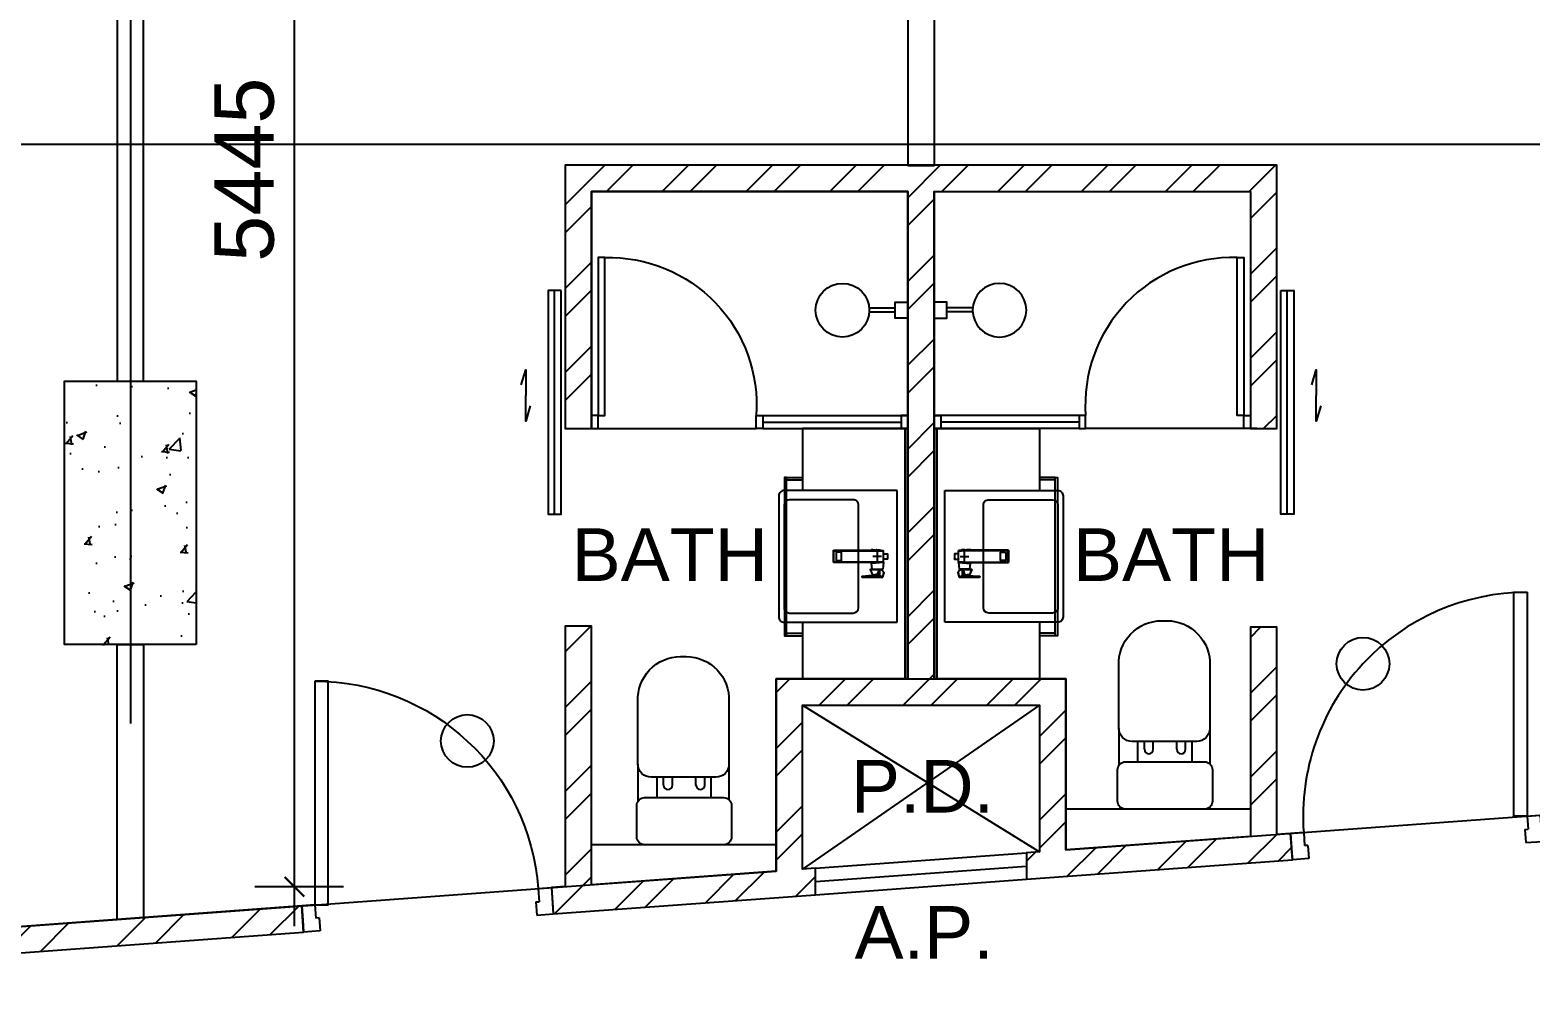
# Model space of a CAD drawing. Header units: millimetres. Extents: x -1214 to 71105, y 7230 to 56309.
# Drawn here: x 27619 to 33315, y 32234 to 35883 of the extents above; entities that cross this region are included whole.
import ezdxf
from ezdxf.enums import TextEntityAlignment as Align

# ---------------------------------------------------------------- set-up
doc = ezdxf.new("R2010")
doc.units = ezdxf.units.MM
doc.header["$MEASUREMENT"] = 0
doc.linetypes.add('CENTERX2', pattern=[101.6, 63.5, -12.7, 12.7, -12.7])
doc.layers.get('0').update_dxf_attribs({"color": 8})
doc.layers.get('Defpoints').update_dxf_attribs({"color": 8})
for name, color, linetype in [('Default', 8, 'Continuous'), ('Door', 8, 'Continuous'), ('Dry Wall', 8, 'Continuous'), ('FSD', 8, 'Continuous'), ('GBP A.P.', 8, 'Continuous'), ('GBP Dim', 8, 'Continuous'), ('GBP Text 200', 8, 'Continuous'), ('grid', 8, 'CENTERX2'), ('hatch', 8, 'Continuous'), ('LP-Furn built-in', 8, 'Continuous'), ('LP-Furn built-in 2', 8, 'Continuous'), ('LP-Sanitary', 8, 'Continuous'), ('LP-WC', 8, 'Continuous'), ('PD', 8, 'Continuous'), ('PD DOOR', 8, 'Continuous'), ('TEXT', 8, 'Continuous'), ('WALL-NEW', 8, 'Continuous'), ('WALL-STRUCTURE', 8, 'Continuous'), ('zzz-room mix', 8, 'Continuous')]:
    doc.layers.add(name, color=color, linetype=linetype)
doc.layers.add('LP-Nonplot', color=8, linetype='Continuous', plot=False)
doc.styles.add('BH', font='arial.ttf')
doc.dimstyles.new('200 GBP', dxfattribs={"dimscale": 1.5, "dimtxt": 150, "dimasz": 50, "dimexe": 100, "dimexo": 50, "dimgap": 50, "dimtad": 1, "dimdec": 0, "dimzin": 0, "dimdsep": 46, "dimtxsty": 'BH', "dimblk": 'ARCHTICK', "dimcen": 0.09, "dimdle": 100, "dimclrd": 9, "dimclre": 9, "dimclrt": 1, "dimadec": 0, "dimazin": 0, "dimtfac": 1, "dimtdec": 0, "dimtix": 1, "dimtmove": 2, "dimatfit": 3, "dimldrblk": 'ARCHTICK', "dimfxl": 300, "dimfxlon": 1, "dimtolj": 1, "dimtzin": 0, "dimarcsym": 0})

# ---------------------------------------------------------------- blocks, each defined once
blk = doc.blocks.new('DR1CR2')
at = {"layer": 'Door'}
for p, q in [((-50, 0), (-50, -50)), ((-50, 0), (0, 0)), ((0, 0), (0, -75)), ((-62.5, -50), (-50, -50)), ((-62.5, -50), (-62.5, -100)), ((-62.5, -100), (0, -100)), ((0, -75), (0, -100))]:
    blk.add_line(p, q, dxfattribs=at)
blk = doc.blocks.new('pln_toilet')
for p, q in [((175.5, -306.5), (175.5, -165.2)), ((-170.1, -306.5), (-170.1, -171.6)), ((-78.2, -226.9), (-78.2, -256.5)), ((-45, -226.9), (-45, -256.5)), ((44.7, -226.9), (44.7, -256.5)), ((77.9, -226.9), (77.9, -256.5))]:
    blk.add_line(p, q)
for points in [[(180, -30), (180, -149.3, -0.414214), (150, -179.3), (-150, -179.3, -0.414214), (-180, -149.3), (-180, -30, -0.414214), (-150, 0), (150, 0, -0.414214)], [(175.5, -306.5), (175.5, -545.1, -0.424695), (14, -715.1), (-7.8, -715.1, -0.423698), (-170.1, -545.1), (-170.1, -306.5, -0.414214), (-120.1, -256.5), (125.5, -256.5, -0.414214)]]:
    blk.add_lwpolyline(points, format="xyb", close=True)
for points in [[(-101.9, -256.5), (-101.9, -179.3)], [(102.9, -179.3), (102.9, -256.5)]]:
    blk.add_lwpolyline(points)
for centre in [(-61.6, -226.9), (61.3, -226.9)]:
    blk.add_arc(centre, 16.6, 0, 180)
blk = doc.blocks.new('SEANNOT_GROUP2')
at = {"layer": 'Default'}
blk.add_line((81.5, 351.1), (81.5, 317.9), dxfattribs=at)
blk = doc.blocks.new('SEANNOT_GROUP3')
at = {"layer": 'Default'}
blk.add_line((99.8, 335.2), (63.8, 335.2), dxfattribs=at)
blk = doc.blocks.new('ghtfdgd')
at = {"layer": 'LP-Sanitary'}
for p, q in [((79214.2, -115039.6), (79218.2, -114994.6)), ((79220.2, -114994.6), (79217.1, -115027.9)), ((79220.2, -114994.6), (79218.2, -114994.6)), ((79218.9, -115183.4), (79220.2, -114994.6)), ((79261.1, -114994.6), (79220.2, -114994.6)), ((79230.7, -114993.6), (79230.7, -114979.6)), ((79231.2, -114979.1), (79250.2, -114979.1)), ((79250.2, -114994.1), (79231.2, -114994.1)), ((79238.9, -114994.1), (79238.9, -114994.6)), ((79242.4, -114994.6), (79242.4, -114994.1)), ((79250.7, -114979.6), (79250.7, -114993.6)), ((79263.2, -114994.6), (79261.1, -114994.6)), ((79261.1, -114994.6), (79262.4, -115183.4)), ((79264.2, -115027.9), (79261.1, -114994.6)), ((79263.2, -114994.6), (79288.7, -114996.6)), ((79263.2, -114994.6), (79267.1, -115039.6)), ((79288.7, -115037.7), (79288.7, -114996.6)), ((79290.7, -115009.4), (79290.7, -115000.9)), ((79317.3, -115002.9), (79318.9, -114997.5)), ((79318.7, -114997.4), (79318.9, -114997.5)), ((79319.3, -114997.6), (79318.9, -114997.4)), ((79318.9, -114997.5), (79319.4, -114997.7)), ((79319.4, -114997.7), (79319.4, -115044.7)), ((79319.8, -115045.3), (79319.8, -114998.3)), ((79217.1, -115027.9), (79214.2, -115039.6)), ((79217.1, -115039.6), (79214.2, -115039.6)), ((79215.7, -115019.1), (79215.7, -115005.6)), ((79215.7, -115005.6), (79217.2, -115005.6)), ((79217.5, -115184.4), (79217.1, -115027.9)), ((79264.2, -115027.9), (79263.8, -115184.4)), ((79264.2, -115027.9), (79267.1, -115039.6)), ((79267.1, -115039.6), (79264.2, -115039.6)), ((79288.7, -115037.7), (79267.1, -115039.6)), ((79290.7, -115009.6), (79290.7, -115009.4)), ((79290.7, -115010.3), (79290.7, -115009.6)), ((79290.7, -115044.4), (79290.7, -115010.3)), ((79290.7, -115044.7), (79290.7, -115044.4)), ((79290.9, -115010.4), (79310.4, -115018.6)), ((79290.9, -115010.4), (79290.9, -115044.5)), ((79290.9, -115044.5), (79310.4, -115036.3)), ((79310.7, -115017.8), (79291, -115009.5)), ((79291, -115009.5), (79291, -115009.5)), ((79291, -115009.5), (79291, -115009.5)), ((79291, -115044.9), (79310.7, -115036.6)), ((79310.4, -115018.6), (79310.5, -115018.7)), ((79310.4, -115036.3), (79310.5, -115036.2)), ((79310.5, -115018.7), (79310.5, -115027.4)), ((79310.5, -115036.2), (79310.5, -115027.4)), ((79310.7, -115017.8), (79314.8, -115009.2)), ((79313.5, -115028.9), (79313.5, -115020.8)), ((79313.5, -115020.8), (79317.3, -115050.9)), ((79313.5, -115028.9), (79313.5, -115036.9)), ((79313.5, -115036.9), (79317.3, -115075.5)), ((79313.5, -115037), (79317.3, -115075.5)), ((79315.2, -115010.7), (79313.6, -115020.4)), ((79313.6, -115020.5), (79313.6, -115020.4)), ((79317.3, -115050.5), (79313.6, -115020.5)), ((79315.2, -115010.7), (79317.3, -115050.4)), ((79318, -115050.2), (79316, -115010.5)), ((79319.4, -115044.7), (79317.3, -115002.9)), ((79317.3, -115050.4), (79317.3, -115050.5)), ((79317.3, -115051.4), (79317.3, -115063.3)), ((79317.7, -115051.6), (79318.9, -115052.3)), ((79317.7, -115063.5), (79317.7, -115051.6)), ((79319.4, -115051), (79318, -115050.2)), ((79318.9, -115074.8), (79318.9, -115052.3)), ((79319.4, -115044.7), (79319.4, -115051)), ((79319.8, -115051.6), (79319.8, -115045.3)), ((79319.8, -115051.9), (79319.8, -115051.6)), ((79319.8, -115051.9), (79319.8, -115074.4)), ((79317.3, -115075.1), (79317.3, -115063.3)), ((79317.7, -115063.5), (79317.7, -115075.4)), ((79317.7, -115075.4), (79318.9, -115074.8)), ((79318, -115076), (79319.3, -115075.3)), ((79319.8, -115074.4), (79319.8, -115074.6)), ((79225, -115154.8), (79225, -115173.1)), ((79255.3, -115153.8), (79226, -115153.8)), ((79255.3, -115154), (79226, -115154)), ((79256.3, -115173.1), (79256.3, -115154.8)), ((79218.9, -115183.4), (79217.5, -115184.4)), ((79217.5, -115184.4), (79263.8, -115184.4)), ((79262.4, -115183.4), (79218.9, -115183.4)), ((79226, -115174.1), (79255.3, -115174.1)), ((79262.4, -115183.4), (79263.8, -115184.4))]:
    blk.add_line(p, q, dxfattribs=at)
for centre, radius, start, end in [((79231.2, -114979.6), 0.5, 90, 180), ((79231.2, -114993.6), 0.5, 180, 270), ((79250.2, -114979.6), 0.5, 0, 90), ((79250.2, -114993.6), 0.5, 270, 0), ((79280.3, -115017.1), 20, 56.8024, 65.1654), ((79290.9, -115000.9), 0.2, 127.8526, 180), ((79511, -115282.7), 357.7, 125.8498, 127.9825), ((79530.3, -115308.3), 389.7, 125.9264, 127.8836), ((79301.7, -114992.9), 0.28, 69.6864, 135.2011), ((79318.5, -114997.9), 0.689, 55.9542, 80.1325), ((79319, -114998.3), 0.8, 0.0065, 61.4767), ((79240.7, -115019.1), 25, 180, 185.7425), ((79280.3, -115017.1), 20, 294.8346, 301.6128), ((79290.9, -115044.7), 0.2, 180.014, 293.047), ((79234, -109870), 5139.5, 270.6358, 270.8997), ((79227.2, -108854.2), 6155.7, 270.59451, 270.81562), ((79288.3, -115009.7), 2.67, 3.1953, 9.3367), ((79319.7, -114996.5), 23.1, 247.1252, 247.4995), ((79339.3, -115104.4), 73.6, 112.7571, 112.8748), ((79312.3, -115020.9), 1.23, 6.0946, 11.5159), ((79308.7, -115037.4), 4.84, 5.245, 7.1928), ((79310.7, -115037.3), 2.83, 5.6454, 8.8147), ((79314, -115009.4), 0.822, 12.8215, 37.3786), ((79314.7, -115011.5), 2.53, 77.4972, 90.7881), ((79315.1, -115009.5), 0.509, 38.0096, 78.4052), ((84763.2, -116562.2), 5664.7, 164.0221, 164.0885), ((79313.8, -115010.5), 2.18, 358.6743, 36.2852), ((79317.8, -115050.7), 0.54, 62.2217, 149.6873), ((79305.3, -115051.3), 11.9, 359.6229, 2.1624), ((79315.7, -115050), 2.38, 342.3129, 353.972), ((79317.3, -115050.2), 0.738, 359.2113, 2.9985), ((79319.1, -115051.6), 0.688, 1.5121, 63.734), ((79313.2, -115075.2), 4.12, 356.1198, 1.3814), ((79317.8, -115075.5), 0.494, 177.6992, 295.8531), ((79318.6, -115075.3), 0.938, 181.0891, 220.2205), ((79319, -115074.6), 0.786, 294.1963, 0.4917)]:
    blk.add_arc(centre, radius, start, end, dxfattribs=at)
for centre, major_axis, ratio, start_param, end_param in [((79290.9, -115000.9), (0.2, 0), 0.870233, 1.308042, 3.141593), ((79290.9, -115000.9), (0.123, -0.158), 0.834595, 2.099205, 3.141593), ((79290.9, -115000.9), (0.123, -0.158), 0.834595, 3.141593, 3.165459), ((79301.6, -114992.9), (0.117, -0.162), 0.844851, 2.109561, 3.167674), ((79318.4, -114998), (-0.211, -0.772), 0.117484, 2.694436, 3.141054), ((79318.5, -114998.1), (-0.382, -0.703), 0.237912, 2.705017, 3.14394), ((79319, -114998.3), (-0.382, -0.703), 0.237912, 2.705017, 3.141091), ((79319, -114998.3), (-0.8, 0), 0.876594, 3.141494, 4.164132), ((79290.9, -115009.4), (0.2, 0), 0.870251, 1.333095, 3.141593), ((79290.9, -115010.3), (0.2, 0), 0.5, 3.141593, 4.712389), ((79290.9, -115044.4), (0.2, 0), 0.5, 3.141593, 4.712389), ((79290.9, -115010), (0.077, 0.836), 0.04975, 4.217846, 5.325586), ((79290.9, -115044.1), (-0.077, 0.836), 0.04975, 2.065339, 3.17308), ((79310.4, -115018.2), (-0.311, -0.737), 0.21898, 1.092037, 2.210933), ((79310.4, -115035.9), (-0.311, 0.737), 0.21898, 2.049556, 3.141593), ((79310.5, -115018.3), (-0.309, -0.738), 0.217421, 1.09135, 2.210755), ((79310.5, -115035.8), (-0.309, 0.738), 0.217421, 2.050243, 3.169648), ((79310.4, -115035.9), (-0.311, 0.737), 0.21898, 3.141593, 3.168451), ((79314.3, -115020.6), (-0.782, -0.167), 0.921627, 5.682069, 6.099643), ((79314.3, -115020.8), (-0.794, -0.099), 0.898005, 5.760928, 6.175764), ((79314.3, -115036.7), (0.793, 0.106), 0.789486, 3.026004, 3.133916), ((79314.3, -115036.9), (0.796, 0.077), 0.827125, 3.057559, 3.141593), ((79315.1, -115009.6), (0.173, 0.708), 0.018166, 0.444134, 0.918054), ((79315.3, -115009.6), (0.412, 0.321), 0.549065, 0.513637, 1.195391), ((79315.7, -115010.9), (-0.499, -0.026), 0.868619, 4.118709, 5.82428), ((79316.8, -115003.6), (0.961, -0.275), 0.902908, 1.271288, 1.565184), ((79317.8, -115050.6), (-0.5, -0.016), 0.857677, 4.139605, 5.842177), ((79317.8, -115050.9), (-0.5, -0.02), 0.273668, 4.356492, 6.23412), ((79319, -115045.3), (-0.8, 0), 0.876594, 3.141494, 4.164132), ((79317.8, -115063.3), (-0.5, 0), 0.5, 0.054498, 1.448623), ((79317.8, -115075.5), (-0.494, 0.079), 0.969108, 0.192451, 2.070079), ((79226, -115154.8), (-1, 0), 0.992546, 4.712389, 6.283185), ((79226, -115154.9), (1, 0), 0.890286, 1.570796, 3.141593), ((79255.3, -115154.8), (-1, 0), 0.992546, 3.141593, 4.712389), ((79255.3, -115154.9), (1, 0), 0.890286, 0, 1.570796), ((79226, -115173.1), (1, 0), 0.992546, 3.141593, 4.712389), ((79255.3, -115173.1), (1, 0), 0.992546, 4.712389, 6.283185)]:
    blk.add_ellipse(centre, major_axis=major_axis, ratio=ratio, start_param=start_param, end_param=end_param, dxfattribs=at)
for points, knots in [([(79291, -115000.7), (79291, -115000.8), (79291, -115000.8), (79291, -115000.9), (79291, -115001.2), (79291, -115001.4), (79291, -115001.7), (79291, -115002.7), (79291, -115003.8), (79291, -115004.8), (79291, -115006.3), (79291, -115007.8), (79291, -115009.2)], [0, 0, 0, 0, 0.02306, 0.02306, 0.02306, 0.115301, 0.115301, 0.115301, 0.484264, 0.484264, 0.484264, 1, 1, 1, 1]), ([(79301.6, -114992.7), (79301.9, -114992.8), (79302.2, -114992.9), (79302.5, -114993), (79305, -114993.6), (79307.5, -114994.3), (79310.1, -114995), (79312.9, -114995.8), (79315.8, -114996.6), (79318.7, -114997.4)], [0, 0, 0, 0, 0.051688, 0.051688, 0.051688, 0.494848, 0.494848, 0.494848, 1, 1, 1, 1]), ([(79318.7, -114997.4), (79318.6, -114997.5), (79318.6, -114997.7), (79318.5, -114997.9), (79318.2, -114999), (79317.9, -115000.1), (79317.5, -115001.2), (79317.4, -115001.7), (79317.2, -115002.2), (79317.1, -115002.7)], [0, 0, 0, 0, 0.095324, 0.095324, 0.095324, 0.707603, 0.707603, 0.707603, 1, 1, 1, 1]), ([(79291, -115009.5), (79291, -115009.5), (79290.9, -115009.5), (79290.8, -115009.6), (79290.7, -115009.6), (79290.7, -115009.6)], [0, 0, 0, 0, 0.5, 0.5, 1, 1, 1, 1]), ([(79310.5, -115018.7), (79310.9, -115018.8), (79311.2, -115019), (79311.9, -115019.4), (79312.2, -115019.7), (79312.8, -115020.1), (79313, -115020.3), (79313.4, -115020.5), (79313.5, -115020.5), (79313.5, -115020.7)], [0, 0, 0, 0, 0.25, 0.25, 0.5, 0.5, 0.75, 0.75, 1, 1, 1, 1]), ([(79310.5, -115036.2), (79310.9, -115036.1), (79311.2, -115035.9), (79311.9, -115035.6), (79312.2, -115035.5), (79312.8, -115035.6), (79313, -115035.7), (79313.4, -115036.2), (79313.5, -115036.5), (79313.5, -115036.8)], [0, 0, 0, 0, 0.25, 0.25, 0.5, 0.5, 0.75, 0.75, 1, 1, 1, 1]), ([(79313.6, -115020.4), (79313.5, -115020.2), (79313.5, -115020), (79313.3, -115019.6), (79313.2, -115019.3), (79312.7, -115018.8), (79312.3, -115018.6), (79311.6, -115018.2), (79311.2, -115018), (79310.8, -115017.9)], [0, 0, 0, 0, 0.25, 0.25, 0.5, 0.5, 0.75, 0.75, 1, 1, 1, 1]), ([(79310.8, -115036.5), (79311, -115036.5), (79311.3, -115036.3), (79311.8, -115036.2), (79312.2, -115036.1), (79312.5, -115036), (79312.8, -115036), (79313, -115036), (79313.1, -115036.1), (79313.2, -115036.2), (79313.4, -115036.3), (79313.5, -115036.6), (79313.5, -115036.7), (79313.5, -115036.8)], [0, 0, 0, 0, 0.124812, 0.2213171, 0.3092796, 0.3899271, 0.4711589, 0.5451559, 0.6166529, 0.6889172, 0.7974179, 0.8896188, 0.9816515, 0.9816515, 0.9816515, 0.9816515]), ([(79314.8, -115009.2), (79314.8, -115009.2), (79314.9, -115009.2), (79314.9, -115009.2), (79315, -115009.2), (79315, -115009.2), (79315.1, -115009.2), (79315.2, -115009.2)], [0, 0, 0, 0, 0.25, 0.25, 0.5, 0.5, 1, 1, 1, 1]), ([(79317.1, -115002.7), (79317, -115003), (79316.9, -115003.3), (79316.8, -115003.6), (79316.5, -115004.7), (79316.2, -115005.8), (79315.9, -115006.9), (79315.7, -115007.6), (79315.4, -115008.3), (79315.2, -115009)], [0, 0, 0, 0, 0.131954, 0.131954, 0.131954, 0.659772, 0.659772, 0.659772, 1, 1, 1, 1]), ([(79315.2, -115009.2), (79315.2, -115009.2), (79315.2, -115009.2), (79315.2, -115009.2), (79315.2, -115009.2), (79315.2, -115009.2)], [0, 0, 0, 0, 0.5, 0.5, 1, 1, 1, 1]), ([(79315.2, -115009.2), (79315.3, -115009.3), (79315.3, -115009.4), (79315.3, -115009.5), (79315.3, -115009.6), (79315.3, -115009.8), (79315.3, -115009.8), (79315.3, -115009.9), (79315.3, -115010), (79315.2, -115010.2), (79315.2, -115010.3), (79315.2, -115010.5), (79315.2, -115010.6), (79315.2, -115010.7)], [0, 0, 0, 0, 0.125, 0.125, 0.25, 0.25, 0.375, 0.375, 0.5, 0.5, 0.75, 0.75, 1, 1, 1, 1]), ([(79317.3, -115050.5), (79317.3, -115050.5), (79317.3, -115050.5), (79317.3, -115050.6), (79317.3, -115050.6), (79317.3, -115050.7), (79317.3, -115050.8), (79317.3, -115050.9)], [0, 0, 0, 0, 0.25, 0.25, 0.5, 0.5, 1, 1, 1, 1]), ([(79317.3, -115051.4), (79317.3, -115051.5), (79317.3, -115051.5), (79317.5, -115051.6), (79317.6, -115051.6), (79317.7, -115051.6)], [0, 0, 0, 0, 0.5, 0.5, 1, 1, 1, 1]), ([(79317.7, -115051.6), (79317.7, -115051.6), (79317.7, -115051.5), (79317.8, -115051.4), (79317.8, -115051.3), (79317.8, -115051.1), (79317.8, -115051), (79317.9, -115050.9), (79317.9, -115050.8), (79317.9, -115050.7)], [0, 0, 0, 0, 0.25, 0.25, 0.5, 0.5, 0.75, 0.75, 1, 1, 1, 1]), ([(79319.4, -115051), (79319.4, -115051), (79319.4, -115051), (79319.4, -115051), (79319.4, -115051), (79319.4, -115051), (79319.4, -115051), (79319.4, -115051.1), (79319.4, -115051.1), (79319.4, -115051.2), (79319.4, -115051.2), (79319.3, -115051.3), (79319.3, -115051.3), (79319.3, -115051.4), (79319.3, -115051.5), (79319.2, -115051.6), (79319.2, -115051.6), (79319.1, -115051.7), (79319.1, -115051.8), (79319, -115051.9), (79319, -115052), (79318.9, -115052.1), (79318.9, -115052.1), (79318.9, -115052.2), (79318.9, -115052.3), (79318.9, -115052.3), (79318.9, -115052.3), (79318.9, -115052.3), (79318.9, -115052.3), (79318.9, -115052.3), (79318.9, -115052.3)], [0, 0, 0, 0, 0.000034, 0.000034, 0.000034, 0.03445, 0.03445, 0.03445, 0.175251, 0.175251, 0.175251, 0.317196, 0.317196, 0.317196, 0.479622, 0.479622, 0.479622, 0.662074, 0.662074, 0.662074, 0.829132, 0.829132, 0.829132, 0.958486, 0.958486, 0.958486, 0.999966, 0.999966, 0.999966, 1, 1, 1, 1]), ([(79319.8, -115051.9), (79319.8, -115052), (79319.7, -115052), (79319.7, -115052.1), (79319.6, -115052.2), (79319.4, -115052.3), (79319.3, -115052.3), (79319.1, -115052.3), (79319, -115052.3), (79318.9, -115052.3)], [0, 0, 0, 0, 0.25, 0.25, 0.5, 0.5, 0.75, 0.75, 1, 1, 1, 1]), ([(79317.3, -115075.1), (79317.3, -115075.2), (79317.3, -115075.2), (79317.5, -115075.3), (79317.6, -115075.3), (79317.7, -115075.4)], [0, 0, 0, 0, 0.5, 0.5, 1, 1, 1, 1]), ([(79319.8, -115074.4), (79319.8, -115074.5), (79319.7, -115074.5), (79319.7, -115074.6), (79319.6, -115074.7), (79319.4, -115074.8), (79319.3, -115074.8), (79319.1, -115074.8), (79319, -115074.8), (79318.9, -115074.8)], [0, 0, 0, 0, 0.25, 0.25, 0.5, 0.5, 0.75, 0.75, 1, 1, 1, 1]), ([(79319.3, -115075.3), (79319.3, -115075.3), (79319.3, -115075.3), (79319.2, -115075.3), (79319.2, -115075.3), (79319.1, -115075.3), (79319.1, -115075.2), (79319, -115075.2), (79319, -115075.1), (79318.9, -115075.1), (79318.9, -115075), (79318.9, -115074.9), (79318.9, -115074.9), (79318.9, -115074.9), (79318.9, -115074.8), (79318.9, -115074.8), (79318.9, -115074.8), (79318.9, -115074.8), (79318.9, -115074.8)], [0.3296223, 0.3296223, 0.3296223, 0.3296223, 0.4796217, 0.4796217, 0.4796217, 0.6620737, 0.6620737, 0.6620737, 0.829132, 0.829132, 0.829132, 0.9584856, 0.9584856, 0.9584856, 0.9999655, 0.9999655, 0.9999655, 1, 1, 1, 1])]:
    blk.add_open_spline(points, degree=3, knots=knots, dxfattribs=at)
for points, degree in [([(79301.8, -114992.7), (79301.7, -114992.6), (79301.7, -114992.7), (79301.6, -114992.7)], 3), ([(79318.6, -114997.3), (79316.3, -114996.6), (79310.7, -114995.1), (79301.8, -114992.7)], 3), ([(79313.5, -115028.9), (79313.5, -115028.4), (79313.4, -115028), (79312.3, -115027.4), (79311.4, -115027.4), (79310.5, -115027.4)], 5), ([(79317.9, -115075.9), (79317.9, -115076), (79318, -115076), (79318, -115075.9)], 3)]:
    blk.add_open_spline(points, degree=degree, dxfattribs=at)
at = {"layer": 'LP-Nonplot'}
for name in ['SEANNOT_GROUP2', 'SEANNOT_GROUP3']:
    blk.add_blockref(name, (79159.1, -115352.3), dxfattribs=at)
blk = doc.blocks.new('SINK')
at = {"layer": 'LP-Sanitary'}
blk.add_line((-74936.8, -44774), (-75436.8, -44774), dxfattribs=at)
blk.add_lwpolyline([(-75436.8, -44774), (-75436.8, -45203.2, 0.414214), (-75416.8, -45223.2), (-74956.8, -45223.2, 0.414214), (-74936.8, -45203.2), (-74936.8, -44774)], format="xyb", dxfattribs=at)
blk.add_lwpolyline([(-75401.8, -44941.1), (-75401.8, -45183.3, 0.414117), (-75381.8, -45203.2), (-74991.8, -45203.2, 0.41431), (-74971.8, -45183.2), (-74971.8, -44941.1, 0.414117), (-74991.8, -44921.1), (-75381.8, -44921.1, 0.41431)], format="xyb", close=True, dxfattribs=at)
at = {"layer": 'LP-Furn built-in'}
blk.add_blockref('ghtfdgd', (-154427.4, 70168.1), dxfattribs=at)
blk = doc.blocks.new('pln_sink 1100x380')
at = {"ltscale": 1000}
for p, q in [((0, 0), (400, 0)), ((400, 0), (400, -235)), ((459.9, -184.9), (400, -184.9)), ((459.9, -194.9), (400, -194.9)), ((400, -735), (400, -950)), ((459.9, -776.6), (400, -776.6)), ((459.9, -786.6), (400, -786.6)), ((0, -950), (400, -950))]:
    blk.add_line(p, q, dxfattribs=at)
for points in [[(10, -950), (10, 0), (0, 0), (0, -950), (10, -950)], [(10, 0), (10, -950), (0, -950), (0, 0), (10, 0)]]:
    blk.add_lwpolyline(points, dxfattribs=at)
at = {"ltscale": 200}
blk.add_lwpolyline([(459.9, -184.9), (468.4, -184.9), (468.4, -786.6), (459.9, -786.6)], close=True, dxfattribs=at)
at = {"layer": 'LP-Furn built-in', "extrusion": (0, 0, -1), "zscale": -1, "rotation": 270}
blk.add_blockref('SINK', (44734, -75671.8), dxfattribs=at)
blk = doc.blocks.new('pln_shower head')
at = {"ltscale": 100}
for points in [[(101, 9.1), (200, 9.1)], [(101, -5.9), (200, -5.9)]]:
    blk.add_lwpolyline(points, dxfattribs=at)
at = {"ltscale": 0.5}
blk.add_lwpolyline([(248, 30.1), (248, -29.9), (200, -29.9), (200, 30.1)], close=True, dxfattribs=at)
at = {"ltscale": 100}
blk.add_circle((0, 0), 101.9, dxfattribs=at)
blk = doc.blocks.new('A$C65CE4B9A')
at = {"layer": 'grid', "ltscale": 200}
for p, q in [((-41000, 10500), (-41000, -20450)), ((-66500, 0), (0, 0))]:
    blk.add_line(p, q, dxfattribs=at)
blk = doc.blocks.new('_ArchTick')
at = {"color": 0, "const_width": 0.1}
blk.add_lwpolyline([(0.5, 0.5), (-0.5, -0.5)], dxfattribs=at)
blk = doc.blocks.new('*D78')
at = {"layer": 'Defpoints', "color": 0, "transparency": 16777216}
for p in [(28622.3, 38075.6), (28789.4, 38075.6), (28883.7, 32630.3)]:
    blk.add_point(p, dxfattribs=at)
at = {"layer": 'GBP Dim', "color": 9, "lineweight": -2, "transparency": 16777216}
for p, q in [((28622.3, 32480.3), (28622.3, 38225.6)), ((28714.4, 38075.6), (28472.3, 38075.6)), ((28808.7, 32630.3), (28472.3, 32630.3))]:
    blk.add_line(p, q, dxfattribs=at)
at = {"layer": 'GBP Dim', "color": 9, "lineweight": -2, "transparency": 16777216, "xscale": 75, "yscale": 75, "zscale": 75}
for p, rotation in [((28622.3, 38075.6), 90), ((28622.3, 32630.3), 270)]:
    blk.add_blockref('_ArchTick', p, dxfattribs=dict(at, rotation=rotation))
at = {"layer": 'GBP Dim', "transparency": 16777216, "insert": (28432.9, 35353), "char_height": 225, "attachment_point": 5, "rotation": 90, "style": 'BH'}
blk.add_mtext('\\A1;5445', dxfattribs=at)
blk = doc.blocks.new('*D81')
at = {"layer": 'Defpoints', "color": 0, "transparency": 16777216}
for p in [(43166.2, 32379.7), (43200, 31919.7), (23298.3, 30460.2)]:
    blk.add_point(p, dxfattribs=at)
at = {"layer": 'GBP Dim', "color": 9, "lineweight": -2, "transparency": 16777216}
for p, q in [((43194.5, 31994.5), (43155.3, 32529.3)), ((23115, 30909.3), (43315.8, 32390.7)), ((23292.8, 30535), (23253.6, 31069.9))]:
    blk.add_line(p, q, dxfattribs=at)
at = {"layer": 'GBP Dim', "color": 9, "lineweight": -2, "transparency": 16777216, "xscale": 75, "yscale": 75, "zscale": 75}
for p, rotation in [((43166.2, 32379.7), 4.194182783227751), ((23264.6, 30920.3), 184.1941827832277)]:
    blk.add_blockref('_ArchTick', p, dxfattribs=dict(at, rotation=rotation))
at = {"layer": 'GBP Dim', "transparency": 16777216, "insert": (33201.5, 31839.4), "char_height": 225, "attachment_point": 5, "rotation": 4.1942, "style": 'BH'}
blk.add_mtext('\\A1;19955', dxfattribs=at)

msp = doc.modelspace()

# ---------------------------------------------------------------- hatches: boundary and pattern name
at = {"layer": 'hatch'}
h = msp.add_hatch(dxfattribs=at)
h.set_pattern_fill('ANSI32', color=256, scale=600, style=0)
h.set_pattern_definition([(45, (321972.65, -85797.18), (-159.09903, 159.09903), []), (45, (322078.72, -85797.18), (-159.09903, 159.09903), [])])
edge = h.paths.add_edge_path()
edge.add_line((32250, 32821.3), (31550, 32769.9))
edge.add_line((31550, 32769.9), (31550, 33419.6))
edge.add_line((31550, 33419.6), (31050, 33419.6))
edge.add_line((31050, 33419.6), (31051.4, 35269.6))
edge.add_line((31051.4, 35269.6), (32250, 35269.6))
edge.add_line((32250, 35269.6), (32250, 34369.6))
edge.add_line((32250, 34369.6), (32350, 34369.6))
edge.add_line((32350, 34369.6), (32350, 35369.6))
edge.add_line((32350, 35369.6), (29650, 35369.6))
edge.add_line((29650, 35369.6), (29650, 34369.6))
edge.add_line((29650, 34369.6), (29750, 34369.6))
edge.add_line((29750, 34369.6), (29750, 35269.6))
edge.add_line((29750, 35269.6), (30950, 35269.6))
edge.add_line((30950, 35269.6), (30950, 33419.6))
edge.add_line((30950, 33419.6), (30450, 33419.6))
edge.add_line((30450, 33419.6), (30450, 32689.3))
edge.add_line((30450, 32689.3), (29750, 32637.9))
edge.add_line((29750, 32637.9), (29750, 33619.6))
edge.add_line((29750, 33619.6), (29650, 33619.6))
edge.add_line((29650, 33619.6), (29650, 32630.6))
edge.add_line((29650, 32630.6), (29597.5, 32626.7))
edge.add_line((29597.5, 32626.7), (29604.8, 32527))
edge.add_line((29604.8, 32527), (30599.9, 32600))
edge.add_line((30599.9, 32600), (30599.9, 32700.3))
edge.add_line((30599.9, 32700.3), (30550, 32696.5))
edge.add_line((30550, 32696.5), (30550, 33319.6))
edge.add_line((30550, 33319.6), (31450, 33319.6))
edge.add_line((31450, 33319.6), (31450, 32762.6))
edge.add_line((31450, 32762.6), (31400.1, 32758.9))
edge.add_line((31400.1, 32758.9), (31400.1, 32658.7))
edge.add_line((31400.1, 32658.7), (32409.9, 32732.7))
edge.add_line((32409.9, 32732.7), (32402.5, 32832.5))
edge.add_line((32402.5, 32832.5), (32350, 32828.6))
edge.add_line((32350, 32828.6), (32350, 33615.9))
edge.add_line((32350, 33615.9), (32250, 33615.9))
edge.add_line((32250, 33615.9), (32250, 32821.3))
edge.add_line((32250, 32821.3), (32250, 32821.3))
h = msp.add_hatch(dxfattribs=at)
h.set_pattern_fill('AR-CONC', color=256, scale=2, style=0)
h.set_pattern_definition([(50, (-576161.28, 762350.3), (364.36934, -31.87817), [38.1, -419.1]), (355, (-576161.28, 762350.3), (-70.48565, 382.11329), [30.48, -335.28]), (100.451, (-576130.9, 762347.65), (293.885, 350.23338), [32.38, -356.18]), (46.1842, (-576161.3, 762451.9), (542.15808, -84.08466), [57.15, -628.65]), (96.6356, (-576116.1, 762444.9), (474.80847, 494.8511), [48.57, -534.27]), (351.184, (-576161.3, 762451.9), (474.8092, 494.85024), [45.72, -502.92]), (21, (-576110.48, 762426.5), (303.22976, -204.53104), [38.1, -419.1]), (326, (-576110.48, 762426.5), (123.60406, 368.37593), [30.48, -335.28]), (71.4514, (-576085.2, 762409.46), (426.83298, 163.84572), [32.38, -356.18]), (37.5, (-576161.28, 762350.3), (6.177207, 169.110078), [0, -331.216, 0, -340.36, 0, -336.55]), (7.5, (-576161.28, 762350.3), (133.639325, 200.36115), [0, -194.056, 0, -323.596, 0, -128.27]), (327.5, (-576274.56, 762350.3), (271.18119, -11.457488), [0, -127, 0, -396.24, 0, -525.78]), (317.5, (-576325.36, 762350.3), (296.25836, 50.85298), [0, -165.1, 0, -263.144, 0, -373.38])])
h.paths.add_polyline_path([(28250, 33550), (27750, 33550), (27750, 34550), (28250, 34550)])
h = msp.add_hatch(dxfattribs=at)
h.set_pattern_fill('ANSI32', color=256, scale=30, style=0)
h.set_pattern_definition([(45, (27950, 32406.2), (-202.056, 202.056), []), (45, (28084.7, 32406.2), (-202.056, 202.056), [])])
edge = h.paths.add_edge_path()
edge.add_line((28000, 33550), (28000, 32409.3))
edge.add_line((28000, 32409.3), (28657.3, 32457.5))
edge.add_line((28657.3, 32457.5), (28650, 32557.3))
edge.add_line((28650, 32557.3), (28050, 32513.3))
edge.add_line((28050, 32513.3), (28050, 32511.4))
edge.add_line((28050, 32511.4), (28000, 32511.4))
edge = h.paths.add_edge_path()
edge.add_line((28000, 32507.8), (27950, 32507.8))
edge.add_line((27950, 32507.8), (27950, 32505.9))
edge.add_line((27950, 32505.9), (27350, 32461.9))
edge.add_line((27350, 32461.9), (27357.3, 32362.2))
edge.add_line((27357.3, 32362.2), (28000, 32409.3))
edge.add_line((28000, 32409.3), (28000, 33550))

# ---------------------------------------------------------------- linework, layer by layer
at = {"layer": 'Door'}
for points in [[(33300.1, 33748.3, 0.43582), (32452.4, 32836.1)], [(28699.9, 33410.9, -0.392932), (29547.6, 32623.1)]]:
    msp.add_lwpolyline(points, format="xyb", dxfattribs=at)
for points in [[(33300.1, 33748.3), (33300.1, 32898.3), (33250.1, 32898.3), (33250.1, 33748.3), (33300.1, 33748.3)], [(28699.9, 33410.9), (28699.9, 32560.9), (28749.9, 32560.9), (28749.9, 33410.9), (28699.9, 33410.9)]]:
    msp.add_lwpolyline(points, dxfattribs=at)
at = {"layer": 'Dry Wall'}
for points in [[(31051.5, 35369.5), (31053.7, 38083.2), (30949.6, 38075.6), (30949.8, 35369.5), (31051.5, 35369.5)], [(28050, 34550), (28050, 37863.1), (27950, 37855.7), (27950, 34550)]]:
    msp.add_lwpolyline(points, dxfattribs=at)
msp.add_lwpolyline([(28050, 32513.3), (27950, 32505.9), (27950, 33550), (28050, 33550)], close=True, dxfattribs=at)
at = {"layer": 'FSD'}
for centre in [(32677.5, 33476.9), (29278.5, 33183.6)]:
    msp.add_circle(centre, 100, dxfattribs=at)
at = {"layer": 'LP-Furn built-in 2'}
for points in [[(29634.9, 34894.6), (29584.9, 34894.6), (29584.9, 34044.6), (29634.9, 34044.6)], [(32365.1, 34894.6), (32415.1, 34894.6), (32415.1, 34044.6), (32365.1, 34044.6)]]:
    msp.add_lwpolyline(points, close=True, dxfattribs=at)
for points in [[(29609.9, 34044.6), (29609.9, 34894.6)], [(32390.1, 34044.6), (32390.1, 34894.6)], [(29482.8, 34535.4), (29500, 34593), (29500, 34495.7)], [(32482.8, 34535.4), (32500, 34593), (32500, 34495.7)], [(29517.2, 34456), (29500, 34398.4), (29500, 34495.7)], [(32517.2, 34456), (32500, 34398.4), (32500, 34495.7)]]:
    msp.add_lwpolyline(points, dxfattribs=at)
at = {"layer": 'LP-Sanitary'}
for points in [[(30950, 34369.6), (30950, 35269.6), (29750, 35269.6), (29750, 34419.6)], [(30950, 34419.6), (30950, 35269.6)], [(31050, 34419.6), (31050, 35269.6)], [(31050, 34369.6), (31050, 35269.6), (32250, 35269.6), (32250, 34369.6)], [(30400, 34419.6), (30950, 34419.6), (30950, 34419.6)], [(30950, 34419.6), (30925, 34419.6), (30925, 34369.6), (30950, 34369.6), (30950, 34419.6)], [(31600, 34419.6), (31050, 34419.6), (31050, 34419.6)], [(31050, 34419.6), (31075, 34419.6), (31075, 34369.6), (31050, 34369.6), (31050, 34419.6)], [(29775, 34369.6), (30375, 34369.6)], [(30400, 34369.6), (30950, 34369.6), (30950, 34394.6)], [(30400, 34394.6), (30925, 34394.6)], [(31600, 34369.6), (31050, 34369.6), (31050, 34394.6)], [(31600, 34394.6), (31075, 34394.6)], [(32275, 34369.6), (31625, 34369.6)]]:
    msp.add_lwpolyline(points, dxfattribs=at)
for points in [[(29800, 35019.6), (29775, 35019.6), (29775, 34419.6), (29800, 34419.6)], [(32200, 35019.6), (32225, 35019.6), (32225, 34419.6), (32200, 34419.6)], [(29775, 34419.6), (29750, 34419.6), (29750, 34369.6), (29775, 34369.6)], [(30375, 34419.6), (30400, 34419.6), (30400, 34369.6), (30375, 34369.6)], [(31625, 34419.6), (31600, 34419.6), (31600, 34369.6), (31625, 34369.6)], [(32225, 34419.6), (32250, 34419.6), (32250, 34369.6), (32225, 34369.6)]]:
    msp.add_lwpolyline(points, close=True, dxfattribs=at)
for points in [[(29800, 35019.1, -0.444386), (30375, 34419.6)], [(32200, 35019.1, 0.444386), (31625, 34419.6)]]:
    msp.add_lwpolyline(points, format="xyb", dxfattribs=at)
at = {"layer": 'LP-WC'}
for points in [[(32250, 32925.1), (31550, 32925.1)], [(30452.5, 32789.4), (29750, 32789.4)]]:
    msp.add_lwpolyline(points, dxfattribs=at)
at = {"layer": 'PD', "ltscale": 20}
for points in [[(30550, 33319.6), (31450, 32762.6)], [(31450, 33319.6), (30550, 32696.6)]]:
    msp.add_lwpolyline(points, dxfattribs=at)
at = {"layer": 'PD'}
for points in [[(30599.9, 32700.3), (31400.1, 32758.9)], [(30599.9, 32600), (31400.1, 32658.7)]]:
    msp.add_lwpolyline(points, dxfattribs=at)
at = {"layer": 'PD DOOR'}
msp.add_lwpolyline([(30599.9, 32650.1), (31400.1, 32708.8)], dxfattribs=at)
at = {"layer": 'WALL-NEW'}
for points in [[(32250, 32821.3), (31550, 32769.9), (31550, 33419.6), (31050, 33419.6), (31051.4, 35269.6), (32250, 35269.6), (32250, 34369.6), (32350, 34369.6), (32350, 35369.6), (29650, 35369.6), (29650, 34369.6), (29750, 34369.6), (29750, 35269.6), (30950, 35269.6), (30950, 33419.6), (30450, 33419.6), (30450, 32689.3), (29750, 32637.9), (29750, 33619.6), (29650, 33619.6), (29650, 32630.6), (29597.5, 32626.7), (29604.8, 32527), (30599.9, 32600), (30599.9, 32700.3), (30550, 32696.5), (30550, 33319.6), (31450, 33319.6), (31450, 32762.6), (31400.1, 32758.9), (31400.1, 32658.7), (32409.9, 32732.7), (32402.5, 32832.5), (32350, 32828.6), (32350, 33615.9), (32250, 33615.9), (32250, 32821.3), (32250, 32821.3)], [(28650, 32557.3), (28650, 32557.3), (27350, 32461.9), (27357.3, 32362.2), (28657.3, 32457.5), (28650, 32557.3), (28650, 32557.3), (28650, 32557.3)]]:
    msp.add_lwpolyline(points, dxfattribs=at)
at = {"layer": 'WALL-STRUCTURE'}
msp.add_lwpolyline([(28250, 33550), (27750, 33550), (27750, 34550), (28250, 34550)], close=True, dxfattribs=at)
at = {"layer": 'zzz-room mix'}
msp.add_lwpolyline([(20400, 31952.3), (24450, 32249.3), (24450, 32979.6), (25550, 32979.6), (25550, 32329.9), (30450, 32689.3), (30450, 33419.6), (31550, 33419.6), (31550, 32769.9), (33365, 32903.1), (33365, 33591.5), (34465, 33591.5), (34465, 32983.8), (39535, 33355.6)], dxfattribs=at)

# ---------------------------------------------------------------- block references
at = {"layer": 'Door', "rotation": 4.194154122729267}
msp.add_blockref('DR1CR2', (33350, 32901.9), dxfattribs=at)
at = {"layer": 'Door', "extrusion": (0, 0, -1), "zscale": -1, "rotation": 355.8058458772707}
msp.add_blockref('DR1CR2', (-32402.5, 32832.5), dxfattribs=at)
at = {"layer": 'Door', "extrusion": (0, 0, -1), "xscale": -1, "zscale": -1, "rotation": 355.8057885743348}
msp.add_blockref('DR1CR2', (-29597.5, 32626.7), dxfattribs=at)
at = {"layer": 'Door', "xscale": -1, "rotation": 4.194211425665273}
msp.add_blockref('DR1CR2', (28650, 32557.3), dxfattribs=at)
at = {"layer": 'LP-Sanitary'}
for name, p in [('pln_shower head', (30702, 34819.5)), ('pln_sink 1100x380', (31050, 34369.6))]:
    msp.add_blockref(name, p, dxfattribs=at)
at = {"layer": 'LP-Sanitary', "xscale": -1}
for name, p in [('pln_shower head', (31298, 34819.5)), ('pln_sink 1100x380', (30950, 34369.6))]:
    msp.add_blockref(name, p, dxfattribs=at)
at = {"layer": 'LP-Sanitary', "rotation": 180}
for p in [(31926.3, 32925.1), (30101.3, 32789.4)]:
    msp.add_blockref('pln_toilet', p, dxfattribs=at)
at = {"layer": 'WALL-NEW'}
msp.add_blockref('A$C65CE4B9A', (69000, 35449.9), dxfattribs=at)

# ---------------------------------------------------------------- texts
at = {"layer": 'GBP A.P.', "style": 'BH'}
msp.add_text('A.P.', height=200, rotation=0, dxfattribs=at).set_placement((31011.9, 32356.7), align=Align.CENTER)
at = {"layer": 'GBP Text 200', "style": 'BH'}
for p in [(30046.8, 33791.2), (31949.4, 33791.2)]:
    msp.add_text('BATH', height=200, dxfattribs=at).set_placement(p, align=Align.CENTER)
at = {"layer": 'TEXT', "style": 'BH'}
msp.add_text('P.D.', height=200, rotation=0, dxfattribs=at).set_placement((31005.8, 32911.9), align=Align.CENTER)

# ---------------------------------------------------------------- dimensions: what is measured, and where the dimension line sits
at = {"layer": 'GBP Dim'}
dim = msp.add_linear_dim(base=(28622.3, 38075.6), p1=(28883.7, 32630.3), p2=(28789.4, 38075.6), angle=90, dimstyle='200 GBP', override={"dimclrt": 256}, dxfattribs=at)
dim.commit()
dim.dimension.update_dxf_attribs({"geometry": '*D78', "text_midpoint": (28432.9, 35353)})
dim = msp.add_aligned_dim(p1=(23298.3, 30460.2), p2=(43200, 31919.7), distance=461.3, dimstyle='200 GBP', override={"dimexe": 100, "dimdle": 100, "dimclrt": 256}, dxfattribs=at)
dim.commit()
dim.dimension.update_dxf_attribs({"geometry": '*D81', "text_midpoint": (33201.5, 31839.4)})

doc.saveas('drawing.dxf')
